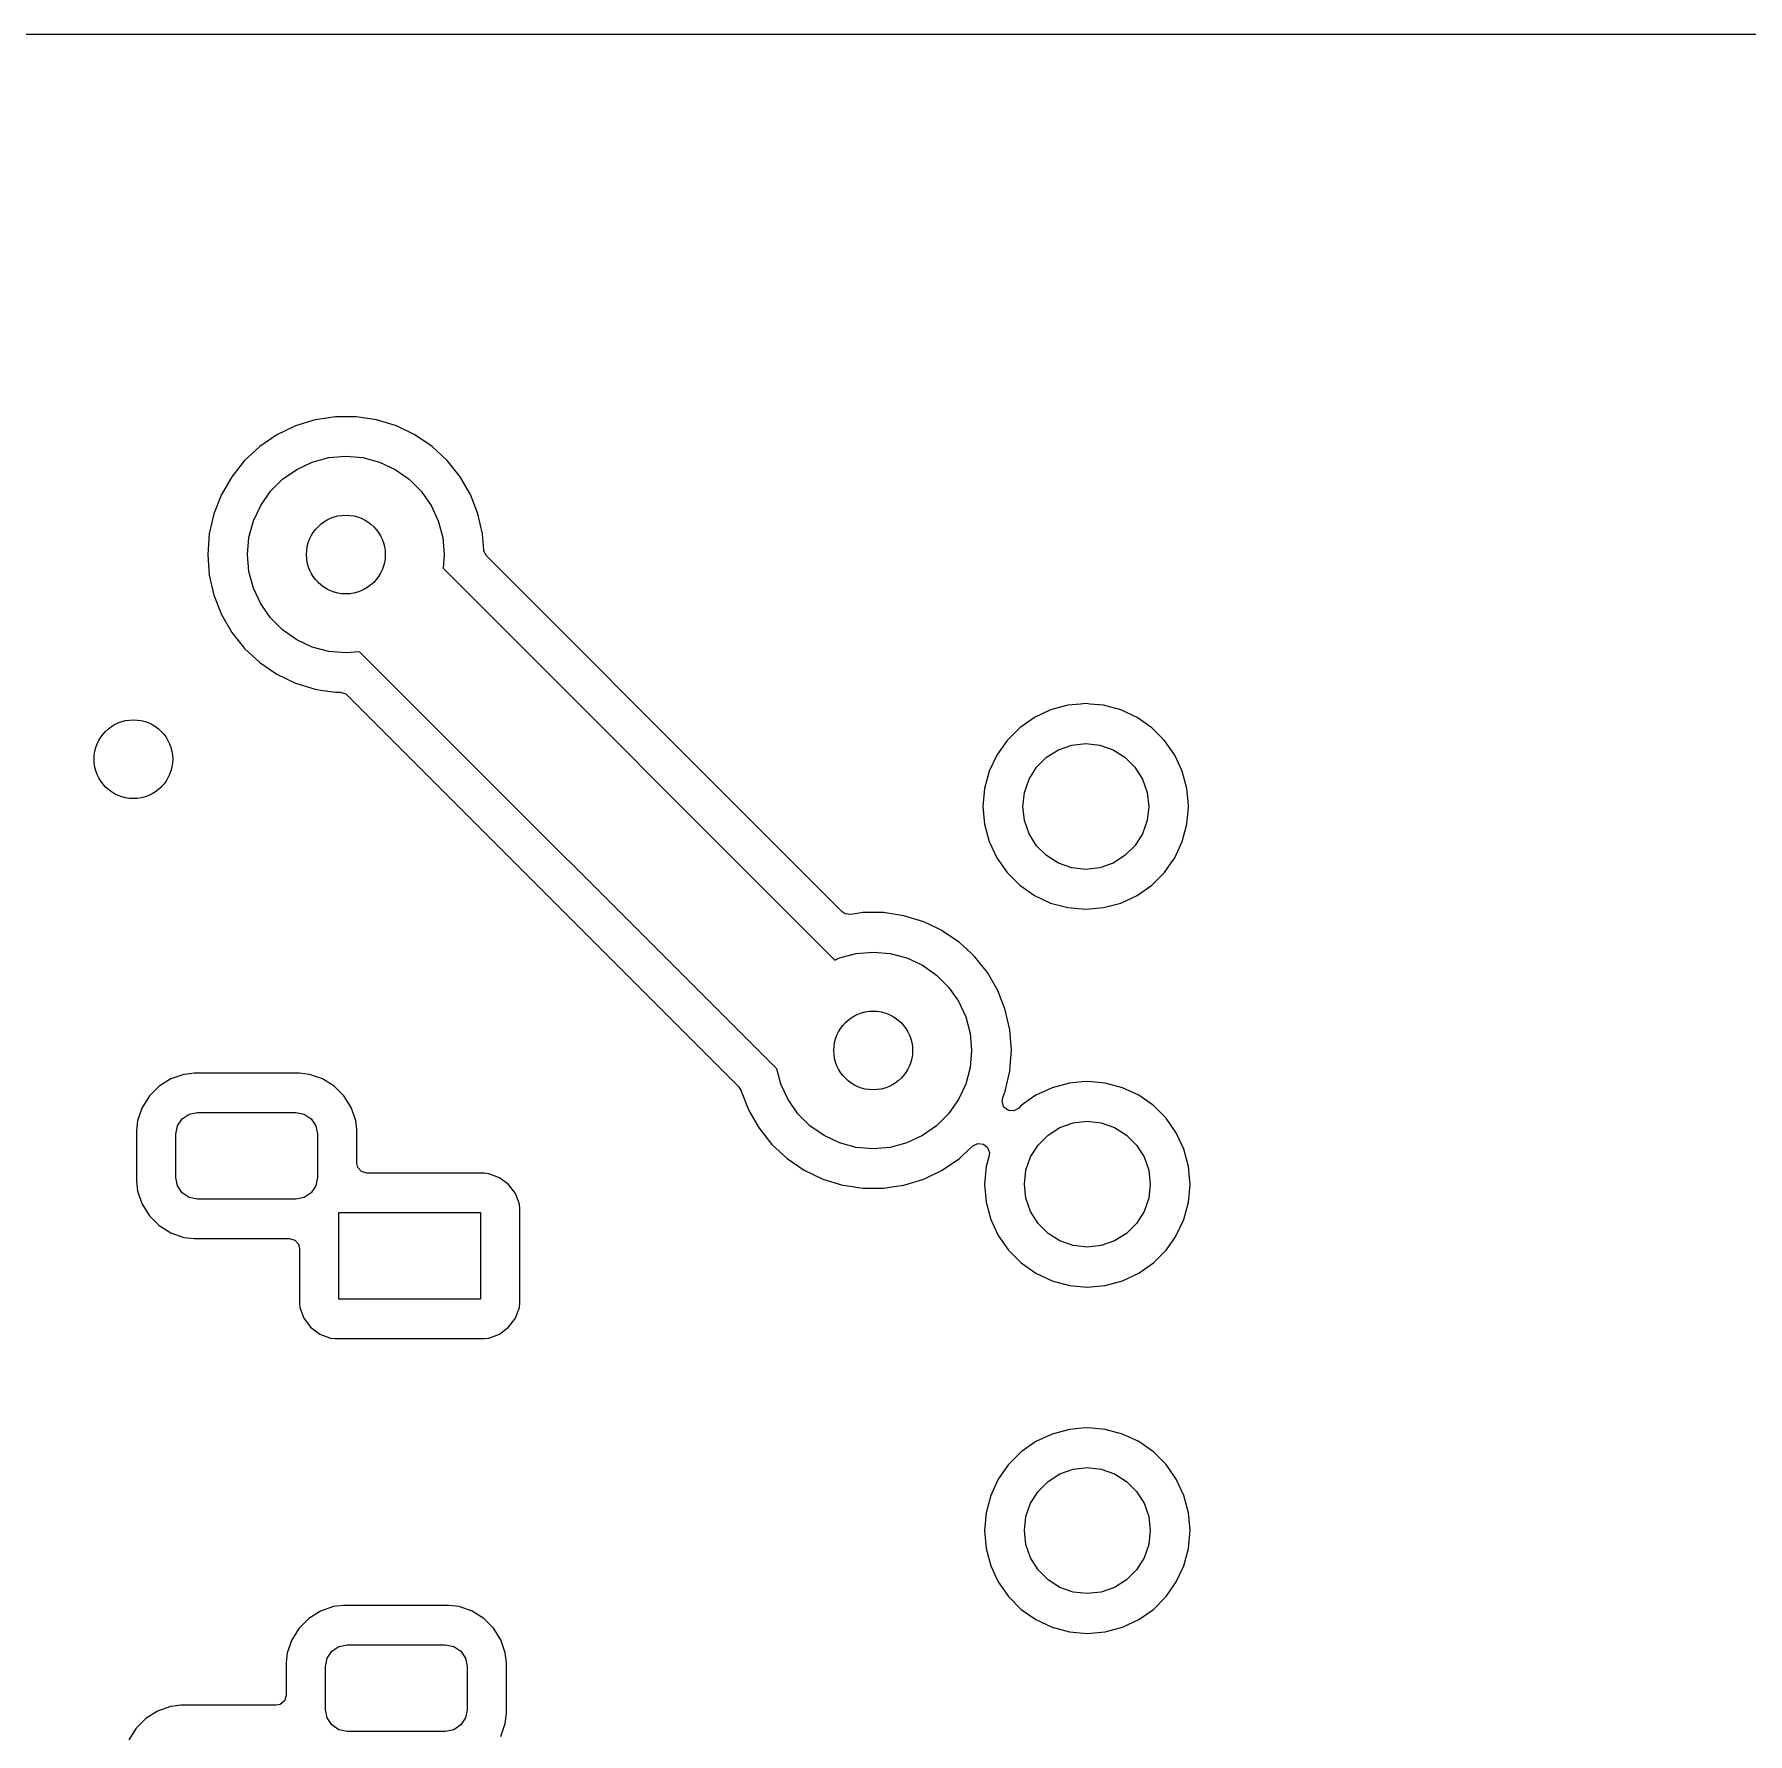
# Model space of a CAD drawing. Extents: x -0.07 to 4.53, y -0.19 to 2.96.
# Drawn here: x 1.172 to 2.03, y 2.109 to 2.959 of the extents above; entities that cross this region are included whole.
import ezdxf

# ---------------------------------------------------------------- set-up
doc = ezdxf.new("R2010")
doc.units = 0
doc.header["$MEASUREMENT"] = 0
doc.layers.add('BLACK', color=7, linetype='CONTINUOUS')

msp = doc.modelspace()

# ---------------------------------------------------------------- linework, layer by layer
at = {"layer": 'BLACK', "linetype": 'CONTINUOUS'}
for p, q in [((-0.06402, 2.95864), (4.52259, 2.95864)), ((1.3031, 2.76276), (1.29379, 2.75828)), ((1.31297, 2.7658), (1.3031, 2.76276)), ((1.3031, 2.76276), (1.3031, 2.76276)), ((1.32318, 2.76734), (1.31297, 2.7658)), ((1.33351, 2.76734), (1.32318, 2.76734)), ((1.34373, 2.7658), (1.33351, 2.76734)), ((1.3536, 2.76276), (1.34373, 2.7658)), ((1.3629, 2.75828), (1.3536, 2.76276)), ((1.28526, 2.75246), (1.27768, 2.74543)), ((1.29379, 2.75828), (1.28526, 2.75246)), ((1.28526, 2.75246), (1.28526, 2.75246)), ((1.29379, 2.75828), (1.29379, 2.75828)), ((1.29379, 2.75828), (1.29379, 2.75828)), ((1.37144, 2.75246), (1.3629, 2.75828)), ((1.37901, 2.74543), (1.37144, 2.75246)), ((1.27768, 2.74543), (1.27124, 2.73736)), ((1.27768, 2.74543), (1.27768, 2.74543)), ((1.30374, 2.74104), (1.31151, 2.74467)), ((1.31151, 2.74467), (1.3198, 2.74689)), ((1.3198, 2.74689), (1.32835, 2.74764)), ((1.32835, 2.74764), (1.33689, 2.74689)), ((1.33689, 2.74689), (1.34518, 2.74467)), ((1.34518, 2.74467), (1.35295, 2.74104)), ((1.38545, 2.73736), (1.37901, 2.74543)), ((1.27124, 2.73736), (1.26711, 2.7302)), ((1.29065, 2.73006), (1.29671, 2.73612)), ((1.29671, 2.73612), (1.30374, 2.74104)), ((1.35295, 2.74104), (1.35998, 2.73612)), ((1.35998, 2.73612), (1.36605, 2.73006)), ((1.39061, 2.72841), (1.38545, 2.73736)), ((1.26608, 2.72841), (1.26231, 2.7188)), ((1.26711, 2.7302), (1.26608, 2.72841)), ((1.28573, 2.72303), (1.29065, 2.73006)), ((1.36605, 2.73006), (1.37097, 2.72303)), ((1.39439, 2.7188), (1.39061, 2.72841)), ((1.26231, 2.7188), (1.26001, 2.70873)), ((1.26231, 2.7188), (1.26231, 2.7188)), ((1.2821, 2.71526), (1.28573, 2.72303)), ((1.37097, 2.72303), (1.37459, 2.71526)), ((1.39669, 2.70873), (1.39439, 2.7188)), ((1.26001, 2.70873), (1.25924, 2.69843)), ((1.26001, 2.70873), (1.26001, 2.70873)), ((1.27988, 2.70697), (1.2821, 2.71526)), ((1.37459, 2.71526), (1.37681, 2.70697)), ((1.39728, 2.70079), (1.39669, 2.70873)), ((1.39669, 2.70873), (1.39669, 2.70873)), ((1.27913, 2.69843), (1.27988, 2.70697)), ((1.37681, 2.70697), (1.37756, 2.69843)), ((1.39738, 2.70011), (1.39728, 2.70079)), ((1.3987, 2.6977), (1.39738, 2.70011)), ((1.25924, 2.69843), (1.25924, 2.69842)), ((1.25924, 2.69842), (1.26001, 2.68813)), ((1.27988, 2.68988), (1.27913, 2.69843)), ((1.37756, 2.69843), (1.37696, 2.69157)), ((1.37696, 2.69157), (1.57297, 2.49556)), ((1.52396, 2.57244), (1.3987, 2.6977)), ((1.26001, 2.68813), (1.26001, 2.68812)), ((1.26001, 2.68812), (1.26231, 2.67806)), ((1.2821, 2.68159), (1.27988, 2.68988)), ((1.26231, 2.67806), (1.26231, 2.67805)), ((1.26231, 2.67805), (1.26608, 2.66844)), ((1.28573, 2.67382), (1.2821, 2.68159)), ((1.26608, 2.66844), (1.27124, 2.65949)), ((1.29065, 2.66679), (1.28573, 2.67382)), ((1.29671, 2.66073), (1.29065, 2.66679)), ((1.27124, 2.65949), (1.27768, 2.65142)), ((1.30374, 2.65581), (1.29671, 2.66073)), ((1.27768, 2.65142), (1.28526, 2.64439)), ((1.31151, 2.65218), (1.30374, 2.65581)), ((1.3198, 2.64996), (1.31151, 2.65218)), ((1.32835, 2.64921), (1.3198, 2.64996)), ((1.3352, 2.64981), (1.32835, 2.64921)), ((1.54384, 2.44117), (1.3352, 2.64981)), ((1.28526, 2.64439), (1.29379, 2.63857)), ((1.29379, 2.63857), (1.29379, 2.63857)), ((1.29379, 2.63857), (1.3031, 2.63409)), ((1.3031, 2.63409), (1.3031, 2.63409)), ((1.3031, 2.63409), (1.31297, 2.63105)), ((1.31297, 2.63105), (1.31297, 2.63105)), ((1.31297, 2.63105), (1.31297, 2.63105)), ((1.31297, 2.63105), (1.31682, 2.63047)), ((1.31682, 2.63047), (1.32318, 2.62951)), ((1.32318, 2.62951), (1.32318, 2.62951)), ((1.32318, 2.62951), (1.32562, 2.62951)), ((1.32562, 2.62951), (1.32826, 2.62873)), ((1.32826, 2.62873), (1.32907, 2.62808)), ((1.32907, 2.62808), (1.52478, 2.43236)), ((1.6895, 2.62306), (1.68085, 2.62074)), ((1.69588, 2.62361), (1.6895, 2.62306)), ((1.69843, 2.62384), (1.69588, 2.62361)), ((1.70066, 2.62364), (1.69843, 2.62384)), ((1.69843, 2.62384), (1.69843, 2.62384)), ((1.70735, 2.62306), (1.70066, 2.62364)), ((1.716, 2.62074), (1.70735, 2.62306)), ((1.67273, 2.61695), (1.66539, 2.61181)), ((1.68085, 2.62074), (1.67273, 2.61695)), ((1.67273, 2.61695), (1.67273, 2.61695)), ((1.72412, 2.61695), (1.716, 2.62074)), ((1.73146, 2.61181), (1.72412, 2.61695)), ((1.66539, 2.61181), (1.65905, 2.60548)), ((1.7378, 2.60548), (1.73146, 2.61181)), ((1.65391, 2.59814), (1.65013, 2.59002)), ((1.65905, 2.60548), (1.65391, 2.59814)), ((1.65391, 2.59814), (1.65391, 2.59814)), ((1.6738, 2.59208), (1.67879, 2.59707)), ((1.67879, 2.59707), (1.68476, 2.60082)), ((1.68476, 2.60082), (1.69142, 2.60315)), ((1.69142, 2.60315), (1.69843, 2.60394)), ((1.69843, 2.60394), (1.70543, 2.60315)), ((1.70543, 2.60315), (1.71209, 2.60082)), ((1.71209, 2.60082), (1.71806, 2.59707)), ((1.71806, 2.59707), (1.72305, 2.59208)), ((1.74294, 2.59814), (1.7378, 2.60548)), ((1.74672, 2.59002), (1.74294, 2.59814)), ((1.65013, 2.59002), (1.64781, 2.58137)), ((1.65013, 2.59002), (1.65013, 2.59002)), ((1.67005, 2.58611), (1.6738, 2.59208)), ((1.72305, 2.59208), (1.7268, 2.58611)), ((1.74904, 2.58137), (1.74672, 2.59002)), ((1.64781, 2.58137), (1.64703, 2.57244)), ((1.64781, 2.58137), (1.64781, 2.58137)), ((1.66772, 2.57945), (1.67005, 2.58611)), ((1.7268, 2.58611), (1.72913, 2.57945)), ((1.74961, 2.57487), (1.74904, 2.58137)), ((1.57664, 2.51976), (1.52396, 2.57244)), ((1.64703, 2.57244), (1.64781, 2.56352)), ((1.64703, 2.57244), (1.64703, 2.57244)), ((1.66693, 2.57244), (1.66772, 2.57945)), ((1.66772, 2.56543), (1.66693, 2.57244)), ((1.72913, 2.57945), (1.72992, 2.57244)), ((1.72992, 2.57244), (1.72913, 2.56543)), ((1.74904, 2.56352), (1.7498, 2.57214)), ((1.74982, 2.57244), (1.74961, 2.57487)), ((1.7498, 2.57214), (1.74982, 2.57244)), ((1.74982, 2.57244), (1.74982, 2.57244)), ((1.64781, 2.56352), (1.64781, 2.56352)), ((1.64781, 2.56352), (1.65013, 2.55486)), ((1.67005, 2.55878), (1.66772, 2.56543)), ((1.72913, 2.56543), (1.7268, 2.55878)), ((1.74672, 2.55486), (1.74904, 2.56352)), ((1.65013, 2.55486), (1.65013, 2.55486)), ((1.65013, 2.55486), (1.65391, 2.54674)), ((1.6738, 2.5528), (1.67005, 2.55878)), ((1.7268, 2.55878), (1.72305, 2.5528)), ((1.74294, 2.54674), (1.74672, 2.55486)), ((1.65391, 2.54674), (1.65391, 2.54674)), ((1.65391, 2.54674), (1.65905, 2.5394)), ((1.67879, 2.54782), (1.6738, 2.5528)), ((1.68476, 2.54406), (1.67879, 2.54782)), ((1.71806, 2.54782), (1.71209, 2.54406)), ((1.72305, 2.5528), (1.71806, 2.54782)), ((1.74115, 2.5442), (1.74294, 2.54674)), ((1.65905, 2.5394), (1.66539, 2.53307)), ((1.69142, 2.54173), (1.68476, 2.54406)), ((1.69843, 2.54094), (1.69142, 2.54173)), ((1.70543, 2.54173), (1.69843, 2.54094)), ((1.71209, 2.54406), (1.70543, 2.54173)), ((1.73146, 2.53307), (1.7378, 2.5394)), ((1.7378, 2.5394), (1.74115, 2.5442)), ((1.66539, 2.53307), (1.67273, 2.52793)), ((1.72412, 2.52793), (1.73146, 2.53307)), ((1.67273, 2.52793), (1.67273, 2.52793)), ((1.67273, 2.52793), (1.68085, 2.52414)), ((1.68085, 2.52414), (1.68085, 2.52414)), ((1.68085, 2.52414), (1.6895, 2.52183)), ((1.6895, 2.52183), (1.6895, 2.52183)), ((1.6895, 2.52183), (1.69843, 2.52104)), ((1.69843, 2.52104), (1.70735, 2.52183)), ((1.69843, 2.52104), (1.69843, 2.52104)), ((1.69843, 2.52104), (1.69843, 2.52104)), ((1.70735, 2.52183), (1.716, 2.52414)), ((1.70735, 2.52183), (1.70735, 2.52183)), ((1.716, 2.52414), (1.72412, 2.52793)), ((1.716, 2.52414), (1.716, 2.52414)), ((1.72412, 2.52793), (1.72412, 2.52793)), ((1.57809, 2.51876), (1.57664, 2.51976)), ((1.58082, 2.51838), (1.57809, 2.51876)), ((1.58503, 2.51902), (1.58082, 2.51838)), ((1.58696, 2.51931), (1.58503, 2.51902)), ((1.59729, 2.51931), (1.58696, 2.51931)), ((1.6075, 2.51777), (1.59729, 2.51931)), ((1.61737, 2.51473), (1.6075, 2.51777)), ((1.62475, 2.51117), (1.61737, 2.51473)), ((1.62608, 2.51053), (1.62475, 2.51117)), ((1.62668, 2.51025), (1.62608, 2.51053)), ((1.63522, 2.50443), (1.62668, 2.51025)), ((1.64109, 2.49897), (1.63522, 2.50443)), ((1.57297, 2.49556), (1.57529, 2.49664)), ((1.57529, 2.49664), (1.58358, 2.49886)), ((1.58358, 2.49886), (1.59213, 2.49961)), ((1.59213, 2.49961), (1.60067, 2.49886)), ((1.60067, 2.49886), (1.60896, 2.49664)), ((1.60896, 2.49664), (1.61673, 2.49301)), ((1.64253, 2.49764), (1.64109, 2.49897)), ((1.64279, 2.4974), (1.64253, 2.49764)), ((1.64923, 2.48933), (1.64279, 2.4974)), ((1.61673, 2.49301), (1.62376, 2.48809)), ((1.62376, 2.48809), (1.62983, 2.48203)), ((1.65439, 2.48038), (1.64923, 2.48933)), ((1.62983, 2.48203), (1.63475, 2.475)), ((1.65817, 2.47076), (1.65439, 2.48038)), ((1.63475, 2.475), (1.63837, 2.46723)), ((1.66046, 2.46069), (1.65817, 2.47076)), ((1.63837, 2.46723), (1.64059, 2.45894)), ((1.66124, 2.45039), (1.66046, 2.46069)), ((1.66046, 2.46069), (1.66046, 2.46069)), ((1.66046, 2.46069), (1.66046, 2.46069)), ((1.64059, 2.45894), (1.64134, 2.45039)), ((1.64134, 2.45039), (1.64059, 2.44185)), ((1.66046, 2.44009), (1.6608, 2.44463)), ((1.6608, 2.44463), (1.66124, 2.45039)), ((1.66124, 2.45039), (1.66124, 2.45039)), ((1.2408, 2.43615), (1.23498, 2.43249)), ((1.2473, 2.43842), (1.2408, 2.43615)), ((1.24893, 2.4386), (1.2473, 2.43842)), ((1.2473, 2.43842), (1.2473, 2.43842)), ((1.2473, 2.43842), (1.2473, 2.43842)), ((1.25242, 2.439), (1.24893, 2.4386)), ((1.30506, 2.439), (1.25242, 2.439)), ((1.25242, 2.439), (1.25242, 2.439)), ((1.25242, 2.439), (1.25242, 2.439)), ((1.31018, 2.43842), (1.30506, 2.439)), ((1.30506, 2.439), (1.30506, 2.439)), ((1.30506, 2.439), (1.30506, 2.439)), ((1.31668, 2.43615), (1.31018, 2.43842)), ((1.3225, 2.43249), (1.31668, 2.43615)), ((1.54588, 2.43356), (1.54384, 2.44117)), ((1.64059, 2.44185), (1.63837, 2.43356)), ((1.65817, 2.43002), (1.66046, 2.44009)), ((1.69666, 2.43464), (1.69029, 2.43408)), ((1.69921, 2.43486), (1.69666, 2.43464)), ((1.70144, 2.43467), (1.69921, 2.43486)), ((1.69921, 2.43486), (1.69921, 2.43486)), ((1.70814, 2.43408), (1.70144, 2.43467)), ((1.23011, 2.42762), (1.2271, 2.42283)), ((1.23498, 2.43249), (1.23011, 2.42762)), ((1.32737, 2.42762), (1.3225, 2.43249)), ((1.33103, 2.4218), (1.32737, 2.42762)), ((1.52478, 2.43236), (1.52599, 2.43018)), ((1.52599, 2.43018), (1.52603, 2.4302)), ((1.52603, 2.4302), (1.52609, 2.43002)), ((1.52609, 2.43002), (1.52986, 2.42041)), ((1.54951, 2.42579), (1.54588, 2.43356)), ((1.55443, 2.41876), (1.54951, 2.42579)), ((1.63475, 2.42579), (1.62983, 2.41876)), ((1.63837, 2.43356), (1.63475, 2.42579)), ((1.65657, 2.42466), (1.6569, 2.42679)), ((1.6569, 2.42679), (1.65817, 2.43002)), ((1.67137, 2.42648), (1.66618, 2.42284)), ((1.67351, 2.42798), (1.67137, 2.42648)), ((1.68163, 2.43176), (1.67351, 2.42798)), ((1.69029, 2.43408), (1.68163, 2.43176)), ((1.71679, 2.43176), (1.70814, 2.43408)), ((1.72491, 2.42798), (1.71679, 2.43176)), ((1.73225, 2.42284), (1.72491, 2.42798)), ((1.22645, 2.4218), (1.22418, 2.4153)), ((1.2271, 2.42283), (1.22645, 2.4218)), ((1.24648, 2.41612), (1.24999, 2.41847)), ((1.24999, 2.41847), (1.25413, 2.41929)), ((1.25413, 2.41929), (1.30335, 2.41929)), ((1.30335, 2.41929), (1.30749, 2.41847)), ((1.30749, 2.41847), (1.311, 2.41612)), ((1.3333, 2.4153), (1.33103, 2.4218)), ((1.52986, 2.42041), (1.53502, 2.41146)), ((1.56049, 2.41269), (1.55443, 2.41876)), ((1.62983, 2.41876), (1.62376, 2.41269)), ((1.65753, 2.42208), (1.65657, 2.42466)), ((1.65974, 2.42043), (1.65753, 2.42208)), ((1.66248, 2.42024), (1.65974, 2.42043)), ((1.66489, 2.42155), (1.66248, 2.42024)), ((1.66618, 2.42284), (1.66489, 2.42155)), ((1.73858, 2.4165), (1.73225, 2.42284)), ((1.22418, 2.4153), (1.2236, 2.41018)), ((1.2236, 2.41018), (1.2236, 2.3851)), ((1.22418, 2.4153), (1.22418, 2.4153)), ((1.24331, 2.40846), (1.24413, 2.41261)), ((1.24331, 2.38681), (1.24331, 2.40846)), ((1.24413, 2.41261), (1.24648, 2.41612)), ((1.311, 2.41612), (1.31335, 2.41261)), ((1.31335, 2.41261), (1.31417, 2.40846)), ((1.31417, 2.40846), (1.31417, 2.38681)), ((1.33381, 2.41081), (1.3333, 2.4153)), ((1.33388, 2.41018), (1.33381, 2.41081)), ((1.33388, 2.39388), (1.33388, 2.41018)), ((1.33388, 2.41018), (1.33388, 2.41018)), ((1.53502, 2.41146), (1.54146, 2.40339)), ((1.56752, 2.40777), (1.56049, 2.41269)), ((1.62376, 2.41269), (1.61673, 2.40777)), ((1.67958, 2.40809), (1.68555, 2.41184)), ((1.68555, 2.41184), (1.6922, 2.41417)), ((1.6922, 2.41417), (1.69921, 2.41496)), ((1.69921, 2.41496), (1.70622, 2.41417)), ((1.70622, 2.41417), (1.71288, 2.41184)), ((1.71288, 2.41184), (1.71885, 2.40809)), ((1.74372, 2.40916), (1.73858, 2.4165)), ((1.74751, 2.40104), (1.74372, 2.40916)), ((1.54146, 2.40339), (1.54904, 2.39636)), ((1.57529, 2.40415), (1.56752, 2.40777)), ((1.58358, 2.40193), (1.57529, 2.40415)), ((1.59213, 2.40118), (1.58358, 2.40193)), ((1.60067, 2.40193), (1.59213, 2.40118)), ((1.60896, 2.40415), (1.60067, 2.40193)), ((1.61673, 2.40777), (1.60896, 2.40415)), ((1.6368, 2.39783), (1.64202, 2.40267)), ((1.64202, 2.40267), (1.64448, 2.4039)), ((1.64448, 2.4039), (1.64722, 2.4036)), ((1.64722, 2.4036), (1.64935, 2.40187)), ((1.64935, 2.40187), (1.65022, 2.39926)), ((1.67084, 2.39713), (1.67459, 2.4031)), ((1.67459, 2.4031), (1.67958, 2.40809)), ((1.71885, 2.40809), (1.72384, 2.4031)), ((1.72384, 2.4031), (1.72759, 2.39713)), ((1.74983, 2.39239), (1.74751, 2.40104)), ((1.33432, 2.39185), (1.33388, 2.39388)), ((1.33612, 2.38977), (1.33432, 2.39185)), ((1.54904, 2.39636), (1.55757, 2.39054)), ((1.62668, 2.39054), (1.63522, 2.39636)), ((1.63522, 2.39636), (1.6368, 2.39783)), ((1.6486, 2.39239), (1.64782, 2.38346)), ((1.65006, 2.39783), (1.6486, 2.39239)), ((1.6486, 2.39239), (1.6486, 2.39239)), ((1.65022, 2.39926), (1.65006, 2.39783)), ((1.66851, 2.39047), (1.67084, 2.39713)), ((1.72759, 2.39713), (1.72992, 2.39047)), ((1.75032, 2.38676), (1.74983, 2.39239)), ((1.2236, 2.3851), (1.22418, 2.37997)), ((1.24413, 2.38267), (1.24331, 2.38681)), ((1.31417, 2.38681), (1.31335, 2.38267)), ((1.33876, 2.389), (1.33612, 2.38977)), ((1.39755, 2.389), (1.33876, 2.389)), ((1.3999, 2.38874), (1.39755, 2.389)), ((1.40521, 2.38676), (1.3999, 2.38874)), ((1.40975, 2.38337), (1.40521, 2.38676)), ((1.41314, 2.37883), (1.40975, 2.38337)), ((1.55757, 2.39054), (1.55757, 2.39054)), ((1.55757, 2.39054), (1.56688, 2.38606)), ((1.56688, 2.38606), (1.56688, 2.38606)), ((1.56688, 2.38606), (1.57675, 2.38302)), ((1.57675, 2.38302), (1.57675, 2.38302)), ((1.57675, 2.38302), (1.57675, 2.38302)), ((1.57675, 2.38302), (1.5806, 2.38244)), ((1.60259, 2.38228), (1.6075, 2.38302)), ((1.6075, 2.38302), (1.61738, 2.38606)), ((1.6075, 2.38302), (1.6075, 2.38302)), ((1.6075, 2.38302), (1.6075, 2.38302)), ((1.61738, 2.38606), (1.62668, 2.39054)), ((1.62668, 2.39054), (1.62668, 2.39054)), ((1.62668, 2.39054), (1.62668, 2.39054)), ((1.62668, 2.39054), (1.62668, 2.39054)), ((1.64782, 2.38346), (1.64782, 2.38346)), ((1.64782, 2.38346), (1.6486, 2.37454)), ((1.66772, 2.38346), (1.66851, 2.39047)), ((1.66851, 2.37646), (1.66772, 2.38346)), ((1.72992, 2.39047), (1.73071, 2.38346)), ((1.73071, 2.38346), (1.72992, 2.37646)), ((1.74983, 2.37454), (1.7506, 2.38337)), ((1.75061, 2.38346), (1.75032, 2.38676)), ((1.7506, 2.38337), (1.75061, 2.38346)), ((1.75061, 2.38346), (1.75061, 2.38346)), ((1.22418, 2.37997), (1.22418, 2.37997)), ((1.22418, 2.37997), (1.22645, 2.37348)), ((1.24648, 2.37916), (1.24413, 2.38267)), ((1.24999, 2.37681), (1.24648, 2.37916)), ((1.25413, 2.37598), (1.24999, 2.37681)), ((1.30335, 2.37598), (1.25413, 2.37598)), ((1.30749, 2.37681), (1.30335, 2.37598)), ((1.311, 2.37916), (1.30749, 2.37681)), ((1.31335, 2.38267), (1.311, 2.37916)), ((1.41512, 2.37352), (1.41314, 2.37883)), ((1.5806, 2.38244), (1.58696, 2.38148)), ((1.58696, 2.38148), (1.58696, 2.38148)), ((1.58696, 2.38148), (1.59729, 2.38148)), ((1.59729, 2.38148), (1.60259, 2.38228)), ((1.6486, 2.37454), (1.6486, 2.37454)), ((1.6486, 2.37454), (1.65092, 2.36589)), ((1.67084, 2.3698), (1.66851, 2.37646)), ((1.72992, 2.37646), (1.72759, 2.3698)), ((1.74751, 2.36589), (1.74983, 2.37454)), ((1.22645, 2.37348), (1.23011, 2.36765)), ((1.23011, 2.36765), (1.23498, 2.36279)), ((1.3248, 2.32598), (1.3248, 2.36929)), ((1.3248, 2.36929), (1.39567, 2.36929)), ((1.39567, 2.36929), (1.39567, 2.32598)), ((1.41537, 2.37118), (1.41512, 2.37352)), ((1.41537, 2.3279), (1.41537, 2.37118)), ((1.65092, 2.36589), (1.65092, 2.36589)), ((1.65092, 2.36589), (1.6547, 2.35777)), ((1.67459, 2.36383), (1.67084, 2.3698)), ((1.72759, 2.3698), (1.72384, 2.36383)), ((1.74372, 2.35777), (1.74751, 2.36589)), ((1.23498, 2.36279), (1.2408, 2.35913)), ((1.2408, 2.35913), (1.2473, 2.35686)), ((1.6547, 2.35777), (1.6547, 2.35777)), ((1.6547, 2.35777), (1.65984, 2.35043)), ((1.67958, 2.35884), (1.67459, 2.36383)), ((1.68555, 2.35509), (1.67958, 2.35884)), ((1.71885, 2.35884), (1.71288, 2.35509)), ((1.72384, 2.36383), (1.71885, 2.35884)), ((1.74298, 2.35671), (1.74372, 2.35777)), ((1.2473, 2.35686), (1.2473, 2.35686)), ((1.2473, 2.35686), (1.25242, 2.35628)), ((1.25242, 2.35628), (1.30022, 2.35628)), ((1.30022, 2.35628), (1.30286, 2.3555)), ((1.30286, 2.3555), (1.30466, 2.35343)), ((1.30466, 2.35343), (1.3051, 2.3514)), ((1.3051, 2.3514), (1.3051, 2.3241)), ((1.65984, 2.35043), (1.66618, 2.34409)), ((1.6922, 2.35276), (1.68555, 2.35509)), ((1.69921, 2.35197), (1.6922, 2.35276)), ((1.70622, 2.35276), (1.69921, 2.35197)), ((1.71288, 2.35509), (1.70622, 2.35276)), ((1.73225, 2.34409), (1.73858, 2.35043)), ((1.73858, 2.35043), (1.74298, 2.35671)), ((1.66618, 2.34409), (1.67351, 2.33895)), ((1.72491, 2.33895), (1.73225, 2.34409)), ((1.67351, 2.33895), (1.67351, 2.33895)), ((1.67351, 2.33895), (1.68163, 2.33517)), ((1.68163, 2.33517), (1.68163, 2.33517)), ((1.68163, 2.33517), (1.69029, 2.33285)), ((1.69029, 2.33285), (1.69029, 2.33285)), ((1.69029, 2.33285), (1.69921, 2.33207)), ((1.69921, 2.33207), (1.70814, 2.33285)), ((1.69921, 2.33207), (1.69921, 2.33207)), ((1.69921, 2.33207), (1.69921, 2.33207)), ((1.70814, 2.33285), (1.71679, 2.33517)), ((1.70814, 2.33285), (1.70814, 2.33285)), ((1.71679, 2.33517), (1.72491, 2.33895)), ((1.71679, 2.33517), (1.71679, 2.33517)), ((1.72491, 2.33895), (1.72491, 2.33895)), ((1.3051, 2.3241), (1.3051, 2.3241)), ((1.3051, 2.3241), (1.30535, 2.32175)), ((1.39567, 2.32598), (1.3248, 2.32598)), ((1.41512, 2.32175), (1.41537, 2.3241)), ((1.41537, 2.3241), (1.41537, 2.3279)), ((1.30535, 2.32175), (1.30733, 2.31644)), ((1.30733, 2.31644), (1.30733, 2.31644)), ((1.30733, 2.31644), (1.31073, 2.31191)), ((1.40975, 2.31191), (1.41314, 2.31644)), ((1.41314, 2.31644), (1.41512, 2.32175)), ((1.41314, 2.31644), (1.41314, 2.31644)), ((1.41512, 2.32175), (1.41512, 2.32175)), ((1.31073, 2.31191), (1.31073, 2.31191)), ((1.31073, 2.31191), (1.31526, 2.30851)), ((1.31526, 2.30851), (1.31526, 2.30851)), ((1.31526, 2.30851), (1.32057, 2.30653)), ((1.32057, 2.30653), (1.32057, 2.30653)), ((1.32057, 2.30653), (1.32292, 2.30628)), ((1.32292, 2.30628), (1.32292, 2.30628)), ((1.32292, 2.30628), (1.32292, 2.30628)), ((1.32292, 2.30628), (1.32292, 2.30628)), ((1.32292, 2.30628), (1.32292, 2.30628)), ((1.32292, 2.30628), (1.39755, 2.30628)), ((1.39755, 2.30628), (1.3999, 2.30653)), ((1.39755, 2.30628), (1.39755, 2.30628)), ((1.3999, 2.30653), (1.40521, 2.30851)), ((1.40521, 2.30851), (1.40975, 2.31191)), ((1.40521, 2.30851), (1.40521, 2.30851)), ((1.40975, 2.31191), (1.40975, 2.31191)), ((1.67351, 2.25475), (1.66618, 2.24961)), ((1.68163, 2.25853), (1.67351, 2.25475)), ((1.67351, 2.25475), (1.67351, 2.25475)), ((1.69029, 2.26085), (1.68163, 2.25853)), ((1.69666, 2.26141), (1.69029, 2.26085)), ((1.69921, 2.26163), (1.69666, 2.26141)), ((1.70144, 2.26144), (1.69921, 2.26163)), ((1.69921, 2.26163), (1.69921, 2.26163)), ((1.70814, 2.26085), (1.70144, 2.26144)), ((1.71679, 2.25853), (1.70814, 2.26085)), ((1.72491, 2.25475), (1.71679, 2.25853)), ((1.73225, 2.24961), (1.72491, 2.25475)), ((1.66618, 2.24961), (1.65984, 2.24327)), ((1.73858, 2.24327), (1.73225, 2.24961)), ((1.65984, 2.24327), (1.6547, 2.23593)), ((1.67958, 2.23486), (1.68555, 2.23861)), ((1.68555, 2.23861), (1.6922, 2.24094)), ((1.6922, 2.24094), (1.69921, 2.24173)), ((1.69921, 2.24173), (1.70622, 2.24094)), ((1.70622, 2.24094), (1.71288, 2.23861)), ((1.71288, 2.23861), (1.71885, 2.23486)), ((1.74372, 2.23593), (1.73858, 2.24327)), ((1.6547, 2.23593), (1.65092, 2.22781)), ((1.6547, 2.23593), (1.6547, 2.23593)), ((1.67084, 2.2239), (1.67459, 2.22987)), ((1.67459, 2.22987), (1.67958, 2.23486)), ((1.71885, 2.23486), (1.72384, 2.22987)), ((1.72384, 2.22987), (1.72759, 2.2239)), ((1.74751, 2.22781), (1.74372, 2.23593)), ((1.65092, 2.22781), (1.6486, 2.21916)), ((1.65092, 2.22781), (1.65092, 2.22781)), ((1.66851, 2.21724), (1.67084, 2.2239)), ((1.72759, 2.2239), (1.72992, 2.21724)), ((1.74983, 2.21916), (1.74751, 2.22781)), ((1.6486, 2.21916), (1.64782, 2.21024)), ((1.6486, 2.21916), (1.6486, 2.21916)), ((1.66772, 2.21024), (1.66851, 2.21724)), ((1.72992, 2.21724), (1.73071, 2.21024)), ((1.75061, 2.21024), (1.74983, 2.21916)), ((1.64782, 2.21024), (1.6486, 2.20131)), ((1.64782, 2.21024), (1.64782, 2.21024)), ((1.66851, 2.20323), (1.66772, 2.21024)), ((1.67084, 2.19657), (1.66851, 2.20323)), ((1.72992, 2.20323), (1.72759, 2.19657)), ((1.73071, 2.21024), (1.72992, 2.20323)), ((1.74983, 2.20131), (1.75061, 2.21024)), ((1.75061, 2.21024), (1.75061, 2.21024)), ((1.6486, 2.20131), (1.6486, 2.20131)), ((1.6486, 2.20131), (1.65092, 2.19266)), ((1.67459, 2.1906), (1.67084, 2.19657)), ((1.72759, 2.19657), (1.72384, 2.1906)), ((1.74751, 2.19266), (1.74983, 2.20131)), ((1.65092, 2.19266), (1.65092, 2.19266)), ((1.65092, 2.19266), (1.6547, 2.18454)), ((1.67958, 2.18561), (1.67459, 2.1906)), ((1.68555, 2.18186), (1.67958, 2.18561)), ((1.71885, 2.18561), (1.71288, 2.18186)), ((1.72384, 2.1906), (1.71885, 2.18561)), ((1.74372, 2.18454), (1.74751, 2.19266)), ((1.6547, 2.18454), (1.6547, 2.18454)), ((1.6547, 2.18454), (1.65984, 2.1772)), ((1.65984, 2.1772), (1.66618, 2.17086)), ((1.6922, 2.17953), (1.68555, 2.18186)), ((1.69921, 2.17874), (1.6922, 2.17953)), ((1.70622, 2.17953), (1.69921, 2.17874)), ((1.71288, 2.18186), (1.70622, 2.17953)), ((1.73225, 2.17086), (1.73858, 2.1772)), ((1.73858, 2.1772), (1.74372, 2.18454)), ((1.74372, 2.18454), (1.74372, 2.18454)), ((1.31561, 2.17), (1.30978, 2.16634)), ((1.3221, 2.17228), (1.31561, 2.17)), ((1.32373, 2.17246), (1.3221, 2.17228)), ((1.3221, 2.17228), (1.3221, 2.17228)), ((1.3221, 2.17228), (1.3221, 2.17228)), ((1.32722, 2.17285), (1.32373, 2.17246)), ((1.37986, 2.17285), (1.32722, 2.17285)), ((1.32722, 2.17285), (1.32722, 2.17285)), ((1.32722, 2.17285), (1.32722, 2.17285)), ((1.38499, 2.17228), (1.37986, 2.17285)), ((1.37986, 2.17285), (1.37986, 2.17285)), ((1.37986, 2.17285), (1.37986, 2.17285)), ((1.39148, 2.17), (1.38499, 2.17228)), ((1.39731, 2.16634), (1.39148, 2.17)), ((1.66618, 2.17086), (1.67351, 2.16573)), ((1.72491, 2.16573), (1.73225, 2.17086)), ((1.30492, 2.16148), (1.30126, 2.15565)), ((1.30978, 2.16634), (1.30492, 2.16148)), ((1.30978, 2.16634), (1.30978, 2.16634)), ((1.40217, 2.16148), (1.39731, 2.16634)), ((1.40583, 2.15565), (1.40217, 2.16148)), ((1.67351, 2.16573), (1.67351, 2.16573)), ((1.67351, 2.16573), (1.68163, 2.16194)), ((1.68163, 2.16194), (1.68163, 2.16194)), ((1.68163, 2.16194), (1.69029, 2.15962)), ((1.70814, 2.15962), (1.71679, 2.16194)), ((1.71679, 2.16194), (1.72491, 2.16573)), ((1.71679, 2.16194), (1.71679, 2.16194)), ((1.72491, 2.16573), (1.72491, 2.16573)), ((1.30126, 2.15565), (1.29898, 2.14916)), ((1.32128, 2.14998), (1.32479, 2.15233)), ((1.32479, 2.15233), (1.32894, 2.15315)), ((1.32894, 2.15315), (1.37815, 2.15315)), ((1.37815, 2.15315), (1.38229, 2.15233)), ((1.38229, 2.15233), (1.38581, 2.14998)), ((1.4081, 2.14916), (1.40583, 2.15565)), ((1.69029, 2.15962), (1.69029, 2.15962)), ((1.69029, 2.15962), (1.69921, 2.15884)), ((1.69921, 2.15884), (1.70814, 2.15962)), ((1.69921, 2.15884), (1.69921, 2.15884)), ((1.69921, 2.15884), (1.69921, 2.15884)), ((1.70814, 2.15962), (1.70814, 2.15962)), ((1.29898, 2.14916), (1.29841, 2.14404)), ((1.29841, 2.14404), (1.29841, 2.12774)), ((1.29898, 2.14916), (1.29898, 2.14916)), ((1.31811, 2.14232), (1.31893, 2.14647)), ((1.31893, 2.14647), (1.32128, 2.14998)), ((1.38581, 2.14998), (1.38815, 2.14647)), ((1.38815, 2.14647), (1.38898, 2.14232)), ((1.40868, 2.14404), (1.4081, 2.14916)), ((1.40868, 2.11895), (1.40868, 2.14404)), ((1.31811, 2.12067), (1.31811, 2.14232)), ((1.38898, 2.14232), (1.38898, 2.12067)), ((1.29841, 2.12774), (1.29763, 2.1251)), ((1.23411, 2.12), (1.22828, 2.11634)), ((1.2406, 2.12228), (1.23411, 2.12)), ((1.24223, 2.12246), (1.2406, 2.12228)), ((1.2406, 2.12228), (1.2406, 2.12228)), ((1.2406, 2.12228), (1.2406, 2.12228)), ((1.24573, 2.12285), (1.24223, 2.12246)), ((1.29352, 2.12285), (1.24573, 2.12285)), ((1.24573, 2.12285), (1.24573, 2.12285)), ((1.29555, 2.1233), (1.29352, 2.12285)), ((1.29763, 2.1251), (1.29555, 2.1233)), ((1.31893, 2.11653), (1.31811, 2.12067)), ((1.38898, 2.12067), (1.38815, 2.11653)), ((1.4081, 2.11383), (1.40868, 2.11895)), ((1.22342, 2.11148), (1.21976, 2.10565)), ((1.22828, 2.11634), (1.22342, 2.11148)), ((1.22828, 2.11634), (1.22828, 2.11634)), ((1.32128, 2.11301), (1.31893, 2.11653)), ((1.32479, 2.11067), (1.32128, 2.11301)), ((1.32894, 2.10984), (1.32479, 2.11067)), ((1.37815, 2.10984), (1.32894, 2.10984)), ((1.38229, 2.11067), (1.37815, 2.10984)), ((1.38581, 2.11301), (1.38229, 2.11067)), ((1.38815, 2.11653), (1.38581, 2.11301)), ((1.40583, 2.10734), (1.4081, 2.11383))]:
    msp.add_line(p, q, dxfattribs=at)
at = {"layer": 'BLACK'}
for centre in [(1.32835, 2.69843), (1.22205, 2.59606), (1.59213, 2.45039)]:
    msp.add_circle(centre, 0.01969, dxfattribs=at)

doc.saveas('drawing.dxf')
